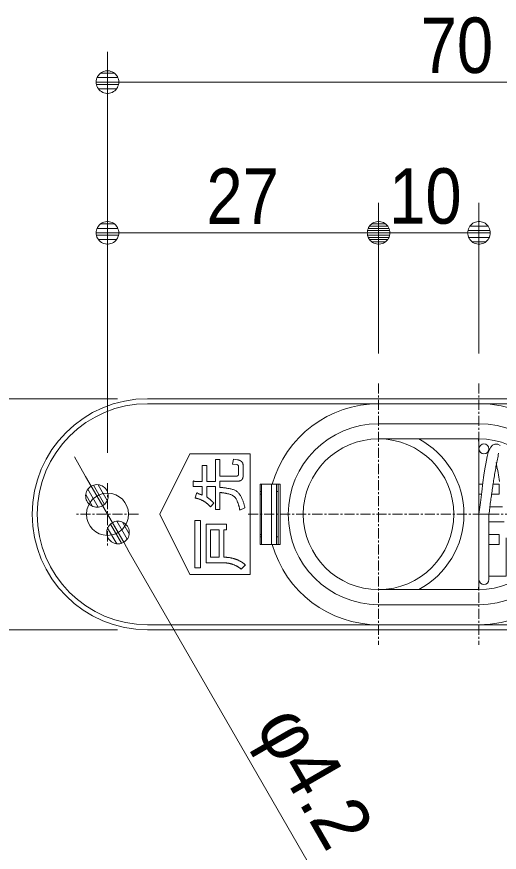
# Model space of a CAD drawing. Units: millimetres, scale not verified, with parts at other scales. Extents: x -4547 to 4547, y -2284 to 2284.
# Drawn here: x -4010.8 to -3770.5, y -220.7 to 195 of the extents above; entities that cross this region are included whole.
import ezdxf
from ezdxf.enums import TextEntityAlignment as Align

# ---------------------------------------------------------------- set-up
doc = ezdxf.new("R2010")
doc.units = ezdxf.units.MM
doc.header["$LTSCALE"] = 20
doc.linetypes.add('CHAIN1', pattern=[8, 5, -1, 1, -1])
for name, color, linetype, lineweight in [('0-1_3一般', 7, 'Continuous', 9), ('0-2_2寸法-2', 7, 'Continuous', 9), ('0-3_0', 7, 'Continuous', 9), ('0-4_2寸法-1', 7, 'Continuous', 9)]:
    doc.layers.add(name, color=color, linetype=linetype, lineweight=lineweight)
doc.styles.add('ＭＳ Ｐゴシック', font='')
doc.styles.get('ＭＳ Ｐゴシック').set_extended_font_data('MS PGothic')

# ---------------------------------------------------------------- blocks, each defined once
blk = doc.blocks.new('グループ-104')
at = {"layer": '0-1_3一般', "linetype": 'CHAIN1'}
for p, q in [((-49800, 250), (-49800, -2350)), ((-48800, 250), (-48800, -2350)), ((-52500, -740), (-52500, -1360)), ((-52190, -1050), (-52810, -1050)), ((-51100, -1050), (-47600, -1050))]:
    blk.add_line(p, q, dxfattribs=at)
at = {"layer": '0-1_3一般'}
for p, q in [((-52100, 100), (-45250, 100)), ((-45250, 50), (-52100, 50)), ((-48800, -150), (-49800, -150)), ((-48800, -300), (-49800, -300)), ((-48800, -300), (-48800, -350)), ((-48800, -350), (-48800, -1750)), ((-48700, -416.6), (-48700, -400)), ((-48607.2, -457.4), (-48604.1, -442.3)), ((-51209.4, -556.7), (-51210.1, -556.6)), ((-51193.9, -653.9), (-51193.9, -577.4)), ((-51150.2, -554.5), (-51150.1, -556.6)), ((-51150.1, -556.6), (-51150.1, -677)), ((-51193.9, -654.6), (-51193.9, -653.9)), ((-51634.4, -722.9), (-51634.1, -723.4)), ((-51187.6, -719.3), (-51189.3, -719.4)), ((-50980, -1350), (-50980, -750)), ((-50980, -750), (-50858.3, -750)), ((-50965, -825), (-50980, -825)), ((-50965, -1350), (-50965, -750)), ((-50865, -750), (-50865, -1350)), ((-50858.3, -750), (-50780, -750)), ((-50815, -1350), (-50815, -750)), ((-50800, -825), (-50815, -825)), ((-50800, -1350), (-50800, -750)), ((-50780, -750), (-50780, -1350)), ((-48762.9, -750), (-48800, -750)), ((-48600, -750), (-48662.7, -750)), ((-48600, -750), (-48600, -850)), ((-51627.1, -887.8), (-51613.2, -843.8)), ((-51622.7, -888.7), (-51627.1, -887.8)), ((-50965, -850), (-50980, -850)), ((-48775.8, -850), (-48800, -850)), ((-48600, -850), (-48675.7, -850)), ((-51439.5, -941.1), (-51474.2, -975.9)), ((-51441, -939.3), (-51439.5, -941.1)), ((-51131.4, -987.5), (-51182.3, -1008.3)), ((-48691.1, -975), (-48566, -975)), ((-48700, -1050), (-48800, -1050)), ((-48700, -1700), (-48700, -1050)), ((-51574.6, -1112.5), (-51574.6, -1582.8)), ((-48548.3, -1125), (-48700, -1125)), ((-50965, -1250), (-50980, -1250)), ((-50980, -1275), (-50965, -1275)), ((-50815, -1275), (-50800, -1275)), ((-48600, -1250), (-48700, -1250)), ((-50858.3, -1350), (-50980, -1350)), ((-50780, -1350), (-50858.3, -1350)), ((-51332.9, -1533.6), (-51337.5, -1533.4)), ((-51126.7, -1552.7), (-51168.4, -1596.7)), ((-51130.8, -1549.3), (-51126.7, -1552.7)), ((-51574.6, -1582.8), (-51629.4, -1582.8)), ((-49800, -1800), (-48800, -1800)), ((-48800, -1750), (-48800, -1800)), ((-49800, -1950), (-48800, -1950)), ((-52100, -2150), (-45250, -2150)), ((-45250, -2200), (-52100, -2200))]:
    blk.add_line(p, q, dxfattribs=at)
for points in [[(-48804.2, -300), (-48803.7, -303.1), (-48800, -350)], [(-48588.9, -365.2), (-48611.3, -352.6), (-48641.5, -351.5), (-48665.6, -363.1), (-48682.4, -381.2), (-48695.7, -405.9), (-48707, -437.2), (-48717.4, -476.1), (-48724.9, -510.3), (-48732.5, -549.7), (-48741, -598.6), (-48750.6, -660.4), (-48761.1, -735.7), (-48772.8, -826.2), (-48786, -932.1), (-48800, -1050)], [(-48700, -1050), (-48698.2, -1034.7), (-48696.3, -1019.4), (-48694.5, -1004.1), (-48692.6, -988.9), (-48690.7, -973.6), (-48688.7, -958.3), (-48686.8, -943.1), (-48684.8, -927.8), (-48682.7, -912.5), (-48680.7, -897.3), (-48678.6, -882.1), (-48676.5, -866.8), (-48674.4, -851.6), (-48672.2, -836.4), (-48670, -821.2), (-48667.8, -805.9), (-48665.6, -790.7), (-48663.3, -775.5), (-48661, -760.3), (-48658.7, -745.1), (-48656.3, -729.9), (-48653.9, -714.8), (-48651.5, -699.6), (-48649, -684.4), (-48646.5, -669.2), (-48644, -654.1), (-48641.4, -638.9), (-48638.7, -623.8), (-48636.1, -608.6), (-48633.3, -593.5), (-48630.6, -578.3), (-48627.8, -563.2), (-48625, -548.1), (-48622.1, -532.9), (-48619.2, -517.8), (-48616.2, -502.7), (-48613.3, -487.6), (-48610.2, -472.5), (-48607.2, -457.4)], [(-51634.1, -723.4), (-51555.3, -723.4), (-51555.3, -563.5), (-51511.4, -563.5), (-51511.4, -723.4), (-51423.2, -723.4), (-51423.2, -505.6), (-51379.4, -505.6), (-51379.4, -670.1), (-51212.4, -670.1)], [(-51210.1, -556.6), (-51254.1, -551.9), (-51244.9, -503.3), (-51205.5, -507.9)], [(-51193.9, -577.4), (-51193.9, -576.7), (-51194, -576), (-51194.1, -575.2), (-51194.2, -574.5), (-51194.3, -573.8), (-51194.4, -573.1), (-51194.6, -572.4), (-51194.7, -571.7), (-51194.9, -571.1), (-51195.2, -570.4), (-51195.4, -569.7), (-51195.7, -569.1), (-51196, -568.4), (-51196.3, -567.8), (-51196.6, -567.1), (-51196.9, -566.5), (-51197.3, -565.9), (-51197.7, -565.3), (-51198.1, -564.6), (-51198.5, -564), (-51199, -563.5), (-51199.4, -562.9), (-51199.9, -562.3), (-51200.4, -561.8), (-51200.9, -561.3), (-51201.4, -560.8), (-51201.9, -560.4), (-51202.5, -560), (-51203, -559.5), (-51203.6, -559.2), (-51204.2, -558.8), (-51204.8, -558.5), (-51205.4, -558.1), (-51206, -557.8), (-51206.7, -557.6), (-51207.3, -557.3), (-51208, -557.1), (-51208.7, -556.9), (-51209.4, -556.7)], [(-51205.5, -507.9), (-51203.5, -508.3), (-51201.5, -508.6), (-51199.5, -509.1), (-51197.5, -509.6), (-51195.5, -510.1), (-51193.6, -510.7), (-51191.7, -511.3), (-51189.8, -511.9), (-51187.9, -512.7), (-51186, -513.4), (-51184.1, -514.2), (-51182.3, -515.1), (-51180.5, -516), (-51178.7, -516.9), (-51176.9, -517.9), (-51175.1, -519), (-51173.3, -520), (-51171.6, -521.2), (-51169.8, -522.4), (-51168.1, -523.6), (-51166.4, -524.8), (-51164.9, -526.2), (-51163.3, -527.5), (-51161.9, -528.9), (-51160.6, -530.3), (-51159.3, -531.8), (-51158.1, -533.3), (-51157, -534.9), (-51156, -536.4), (-51155, -538.1), (-51154.2, -539.7), (-51153.4, -541.5), (-51152.7, -543.2), (-51152.1, -545), (-51151.5, -546.8), (-51151.1, -548.7), (-51150.7, -550.6), (-51150.4, -552.5), (-51150.2, -554.5)], [(-48628.6, -535.2), (-48624.7, -554.8), (-48620.9, -574.7), (-48617.2, -595), (-48613.6, -615.7), (-48610, -636.7), (-48606.5, -658), (-48603.1, -679.7), (-48599.8, -701.8), (-48596.5, -724.2)], [(-51212.4, -670.1), (-51211.7, -670), (-51211, -670), (-51210.3, -669.9), (-51209.7, -669.8), (-51209, -669.7), (-51208.3, -669.6), (-51207.7, -669.4), (-51207, -669.2), (-51206.4, -669), (-51205.7, -668.8), (-51205.1, -668.6), (-51204.5, -668.3), (-51203.9, -668), (-51203.3, -667.7), (-51202.7, -667.4), (-51202.1, -667), (-51201.5, -666.6), (-51200.9, -666.2), (-51200.3, -665.8), (-51199.7, -665.4), (-51199.2, -664.9), (-51198.7, -664.5), (-51198.2, -664), (-51197.7, -663.5), (-51197.3, -663), (-51196.9, -662.5), (-51196.5, -661.9), (-51196.1, -661.4), (-51195.8, -660.8), (-51195.5, -660.3), (-51195.2, -659.7), (-51194.9, -659.1), (-51194.7, -658.5), (-51194.5, -657.9), (-51194.3, -657.2), (-51194.2, -656.6), (-51194.1, -655.9), (-51194, -655.2), (-51193.9, -654.6)], [(-51648, -725.7), (-51647.9, -725.1), (-51647.8, -724.5), (-51647.6, -724), (-51647.5, -723.5), (-51647.3, -723), (-51647.1, -722.6), (-51646.9, -722.2), (-51646.7, -721.8), (-51646.4, -721.4), (-51646.2, -721.1), (-51645.9, -720.8), (-51645.6, -720.5), (-51645.2, -720.2), (-51644.9, -720), (-51644.5, -719.8), (-51644.1, -719.6), (-51643.7, -719.4), (-51643.3, -719.3), (-51642.8, -719.2), (-51642.4, -719.1), (-51641.9, -719.1), (-51641.4, -719.1), (-51641, -719.1), (-51640.5, -719.1), (-51640.1, -719.2), (-51639.6, -719.3), (-51639.2, -719.4), (-51638.7, -719.5), (-51638.3, -719.7), (-51637.9, -719.9), (-51637.5, -720.1), (-51637.1, -720.4), (-51636.7, -720.6), (-51636.3, -721), (-51635.9, -721.3), (-51635.5, -721.6), (-51635.1, -722), (-51634.8, -722.4), (-51634.4, -722.9)], [(-51555.3, -860), (-51555.3, -772.7), (-51648, -772.7), (-51648, -725.7)], [(-51189.3, -719.4), (-51379.4, -719.4), (-51379.4, -783.6)], [(-51150.1, -677), (-51150.1, -678.7), (-51150.2, -680.3), (-51150.4, -681.9), (-51150.7, -683.5), (-51150.9, -685.1), (-51151.3, -686.6), (-51151.7, -688.1), (-51152.1, -689.6), (-51152.6, -691.1), (-51153.2, -692.6), (-51153.8, -694), (-51154.4, -695.5), (-51155.1, -696.9), (-51155.9, -698.3), (-51156.7, -699.6), (-51157.6, -701), (-51158.5, -702.3), (-51159.5, -703.6), (-51160.5, -704.9), (-51161.6, -706.2), (-51162.7, -707.4), (-51163.9, -708.6), (-51165.1, -709.7), (-51166.3, -710.7), (-51167.5, -711.7), (-51168.8, -712.6), (-51170.1, -713.5), (-51171.4, -714.3), (-51172.7, -715.1), (-51174.1, -715.8), (-51175.5, -716.4), (-51176.9, -717), (-51178.4, -717.5), (-51179.8, -717.9), (-51181.3, -718.3), (-51182.9, -718.7), (-51184.4, -718.9), (-51186, -719.2), (-51187.6, -719.3)], [(-51379.4, -834.6), (-51379.4, -1001.4), (-51423.2, -1001.4), (-51423.2, -772.7), (-51511.4, -772.7), (-51511.4, -878.6)], [(-51379.4, -783.6), (-51373.9, -783.7), (-51368.3, -784), (-51362.5, -784.3), (-51356.5, -784.8), (-51350.3, -785.3), (-51344, -786), (-51337.5, -786.8), (-51330.8, -787.7), (-51324, -788.7), (-51316.9, -789.8), (-51309.7, -791), (-51302.4, -792.3), (-51294.8, -793.7), (-51287.1, -795.2), (-51279.2, -796.9), (-51271.2, -798.6), (-51262.9, -800.5), (-51254.9, -802.6), (-51247.2, -805.1), (-51239.7, -808), (-51232.5, -811.2), (-51225.6, -814.7), (-51219, -818.6), (-51212.7, -822.9), (-51206.6, -827.5), (-51200.9, -832.4), (-51195.4, -837.7), (-51190.2, -843.3), (-51185.3, -849.3), (-51180.7, -855.6), (-51176.3, -862.3), (-51172.2, -869.3), (-51168.5, -876.7), (-51164.9, -884.3), (-51161.6, -891.8), (-51158.4, -899.2), (-51155.4, -906.4), (-51152.5, -913.5), (-51149.9, -920.4)], [(-51474.2, -975.9), (-51477.2, -972.5), (-51480.2, -969.2), (-51483.3, -965.9), (-51486.5, -962.8), (-51489.7, -959.6), (-51492.9, -956.5), (-51496.2, -953.5), (-51499.5, -950.5), (-51502.9, -947.6), (-51506.3, -944.8), (-51509.8, -942), (-51513.4, -939.2), (-51516.9, -936.5), (-51520.6, -933.9), (-51524.3, -931.3), (-51528, -928.8), (-51531.8, -926.3), (-51535.6, -923.9), (-51539.5, -921.5), (-51543.4, -919.2), (-51547.4, -917), (-51551.3, -914.8), (-51555.3, -912.7), (-51559.4, -910.7), (-51563.4, -908.8), (-51567.5, -906.9), (-51571.6, -905.1), (-51575.7, -903.3), (-51579.9, -901.6), (-51584.1, -900), (-51588.3, -898.5), (-51592.5, -897), (-51596.7, -895.6), (-51601, -894.3), (-51605.3, -893.1), (-51609.6, -891.9), (-51613.9, -890.8), (-51618.3, -889.7), (-51622.7, -888.7)], [(-51613.2, -843.8), (-51613, -843.2), (-51612.8, -842.6), (-51612.5, -842.1), (-51612.3, -841.6), (-51612, -841.1), (-51611.7, -840.7), (-51611.4, -840.3), (-51611.1, -839.9), (-51610.8, -839.5), (-51610.4, -839.2), (-51610.1, -838.9), (-51609.7, -838.6), (-51609.3, -838.4), (-51608.9, -838.2), (-51608.5, -838), (-51608.1, -837.9), (-51607.7, -837.8), (-51607.2, -837.7), (-51606.8, -837.7), (-51606.3, -837.6), (-51605.8, -837.7), (-51605.3, -837.7), (-51604.9, -837.8), (-51604.5, -837.9), (-51604, -838), (-51603.6, -838.2), (-51603.2, -838.4), (-51602.9, -838.6), (-51602.5, -838.9), (-51602.1, -839.2), (-51601.8, -839.5), (-51601.5, -839.9), (-51601.1, -840.3), (-51600.8, -840.7), (-51600.6, -841.1), (-51600.3, -841.6), (-51600, -842.1), (-51599.8, -842.7), (-51599.5, -843.2)], [(-51599.5, -843.2), (-51599.3, -843.8), (-51598.2, -844.2), (-51597.1, -844.6), (-51596, -845), (-51594.9, -845.5), (-51593.8, -845.9), (-51592.7, -846.3), (-51591.6, -846.7), (-51590.5, -847.1), (-51589.4, -847.5), (-51588.3, -847.9), (-51587.2, -848.3), (-51586.1, -848.7), (-51585, -849.1), (-51583.9, -849.5), (-51582.8, -849.9), (-51581.7, -850.3), (-51580.6, -850.7), (-51579.5, -851.2), (-51578.4, -851.6), (-51577.3, -852), (-51576.2, -852.4), (-51575.1, -852.8), (-51574, -853.2), (-51572.9, -853.6), (-51571.8, -854), (-51570.7, -854.4), (-51569.6, -854.8), (-51568.5, -855.2), (-51567.4, -855.6), (-51566.3, -856), (-51565.2, -856.4), (-51564.1, -856.8), (-51563, -857.2), (-51561.9, -857.6), (-51560.8, -858), (-51559.7, -858.4), (-51558.6, -858.8), (-51557.5, -859.2)], [(-51557.5, -859.2), (-51556.4, -859.6), (-51555.3, -860)], [(-51511.4, -878.6), (-51509.4, -879.9), (-51507.4, -881.2), (-51505.4, -882.5), (-51503.5, -883.9), (-51501.5, -885.2), (-51499.5, -886.6), (-51497.6, -888), (-51495.6, -889.4), (-51493.7, -890.8), (-51491.8, -892.2), (-51489.9, -893.6), (-51488, -895.1), (-51486.1, -896.5), (-51484.2, -898), (-51482.3, -899.5), (-51480.5, -901), (-51478.6, -902.5), (-51476.8, -904.1), (-51474.9, -905.6), (-51473.1, -907.2), (-51471.3, -908.8), (-51469.5, -910.3), (-51467.7, -911.9), (-51466, -913.6), (-51464.2, -915.2), (-51462.5, -916.8), (-51460.7, -918.5), (-51459, -920.1), (-51457.3, -921.8), (-51455.6, -923.5), (-51454, -925.2), (-51452.3, -926.9), (-51450.6, -928.7), (-51449, -930.4), (-51447.4, -932.2), (-51445.8, -933.9), (-51444.2, -935.7), (-51442.6, -937.5), (-51441, -939.3)], [(-51322.3, -841.4), (-51328.2, -840.3), (-51334, -839.3), (-51339.6, -838.3), (-51345, -837.5), (-51350.4, -836.8), (-51355.6, -836.2), (-51360.6, -835.6), (-51365.5, -835.2), (-51370.3, -834.9), (-51374.9, -834.7), (-51379.4, -834.6)], [(-51182.3, -1008.3), (-51182.9, -1003.9), (-51183.6, -999.3), (-51184.5, -994.6), (-51185.5, -989.8), (-51186.6, -984.8), (-51187.8, -979.7), (-51189.1, -974.6), (-51190.6, -969.2), (-51192.2, -963.8), (-51193.9, -958.2), (-51195.7, -952.5), (-51197.7, -946.7), (-51199.8, -940.8), (-51202, -934.7), (-51204.3, -928.5), (-51206.8, -922.2), (-51209.4, -915.8), (-51212.2, -909.6), (-51215.2, -903.7), (-51218.5, -898), (-51222.1, -892.6), (-51225.9, -887.5), (-51229.9, -882.7), (-51234.2, -878.2), (-51238.8, -874), (-51243.6, -870), (-51248.6, -866.3), (-51253.9, -863), (-51259.5, -859.9), (-51265.2, -857), (-51271.3, -854.5), (-51277.6, -852.2), (-51284.1, -850.3), (-51290.8, -848.5), (-51297.4, -846.9), (-51303.8, -845.4), (-51310.1, -844), (-51316.3, -842.6), (-51322.3, -841.4)], [(-51149.9, -920.4), (-51147.3, -927.2), (-51145, -933.8), (-51142.8, -940.4), (-51140.8, -946.7), (-51138.9, -953), (-51137.3, -959.1), (-51135.7, -965), (-51134.4, -970.8), (-51133.2, -976.5), (-51132.2, -982.1), (-51131.4, -987.5)], [(-51629.4, -1582.8), (-51629.4, -1112.5), (-51574.6, -1112.5)], [(-51337.5, -1533.4), (-51518.2, -1533.4), (-51518.2, -1149.6), (-51314.4, -1149.6), (-51314.4, -1204.4)], [(-51314.4, -1204.4), (-51342.3, -1204.4), (-51342.3, -1478.6), (-51321.3, -1478.6)], [(-48600, -1250), (-48600, -1350), (-48700, -1350)], [(-48700, -1665), (-48528.3, -1665), (-48528.3, -1286.1)], [(-51321.3, -1478.6), (-51316, -1478.8), (-51310.7, -1479), (-51305.4, -1479.4), (-51300.1, -1479.8), (-51294.9, -1480.4), (-51289.6, -1481), (-51284.4, -1481.7), (-51279.2, -1482.5), (-51274, -1483.4), (-51268.8, -1484.4), (-51263.6, -1485.5), (-51258.5, -1486.7), (-51253.3, -1487.9), (-51248.2, -1489.3), (-51243.1, -1490.7), (-51238, -1492.2), (-51232.9, -1493.8), (-51227.8, -1495.5), (-51222.8, -1497.3), (-51217.7, -1499.2), (-51212.7, -1501.1), (-51207.8, -1503.2), (-51202.9, -1505.3), (-51198, -1507.4), (-51193.2, -1509.7), (-51188.4, -1512), (-51183.7, -1514.4), (-51179, -1516.9), (-51174.4, -1519.5), (-51169.8, -1522.1), (-51165.3, -1524.9), (-51160.8, -1527.6), (-51156.4, -1530.5), (-51152, -1533.5), (-51147.7, -1536.5), (-51143.4, -1539.6), (-51139.1, -1542.7), (-51135, -1546), (-51130.8, -1549.3)], [(-51168.4, -1596.7), (-51171.9, -1593.7), (-51175.5, -1590.8), (-51179.1, -1588), (-51182.8, -1585.2), (-51186.5, -1582.5), (-51190.2, -1579.8), (-51194, -1577.3), (-51197.8, -1574.8), (-51201.7, -1572.4), (-51205.6, -1570), (-51209.6, -1567.8), (-51213.6, -1565.6), (-51217.7, -1563.4), (-51221.8, -1561.4), (-51225.9, -1559.4), (-51230.1, -1557.5), (-51234.4, -1555.6), (-51238.6, -1553.8), (-51243, -1552.1), (-51247.3, -1550.5), (-51251.7, -1549), (-51256.2, -1547.5), (-51260.6, -1546.1), (-51265, -1544.7), (-51269.5, -1543.5), (-51273.9, -1542.3), (-51278.4, -1541.2), (-51282.9, -1540.1), (-51287.4, -1539.2), (-51291.9, -1538.3), (-51296.4, -1537.4), (-51300.9, -1536.7), (-51305.4, -1536), (-51310, -1535.4), (-51314.6, -1534.9), (-51319.1, -1534.5), (-51323.7, -1534.1), (-51328.3, -1533.8), (-51332.9, -1533.6)], [(-48800, -1750), (-48803.7, -1796.9), (-48804.2, -1800)]]:
    blk.add_lwpolyline(points, dxfattribs=at)
for points in [[(-51080, -1650), (-51080, -450), (-51680, -450), (-51980, -1050), (-51680, -1650)], [(-51386.2, -1478.6), (-51386.2, -1204.4), (-51474.4, -1204.4), (-51474.4, -1478.6)]]:
    blk.add_lwpolyline(points, close=True, dxfattribs=at)
for centre, radius in [((-48750, -400), 50), ((-52500, -1050), 210)]:
    blk.add_circle(centre, radius, dxfattribs=at)
for centre, radius, start, end in [((-52100, -1050), 1150, 90, 270), ((-52100, -1050), 1100, 90, 270), ((-49800, -1050), 1100, 90, 164.17338), ((-48800, -1050), 1100, 270, 90), ((-49800, -1050), 900, 90, 270), ((-48800, -1050), 900, 270, 90), ((-49800, -1050), 750, 90, 270), ((-49800, -1050), 750, 270, 90), ((-49800, -1050), 850, 0, 61.92751), ((-48800, -1050), 750, 270, 90), ((-49800, -1050), 850, 298.07249, 0), ((-49800, -1050), 1100, 195.82662, 270), ((-48750, -1700), 50, 180, 0)]:
    blk.add_arc(centre, radius, start, end, dxfattribs=at)
blk = doc.blocks.new('_Dot')
at = {"layer": '0-3_0'}
for p, q in [((-10, 0), (-20, 0)), ((9.78, 2), (-9.78, 2)), ((7.99, 6), (-7.99, 6)), ((9.16, -3.98), (-9.16, -3.98)), ((6, -7.98), (-6, -7.98))]:
    blk.add_line(p, q, dxfattribs=at)
for points in [[(10, 0), (9.92, 1.25), (9.69, 2.49), (9.3, 3.68), (8.76, 4.82), (8.09, 5.88), (7.29, 6.85), (6.37, 7.71), (5.36, 8.44), (4.26, 9.05), (3.09, 9.51), (1.87, 9.82), (0.63, 9.98), (-0.63, 9.98), (-1.87, 9.82), (-3.09, 9.51), (-4.26, 9.05), (-5.36, 8.44), (-6.37, 7.71), (-7.29, 6.85), (-8.09, 5.88), (-8.76, 4.82), (-9.3, 3.68), (-9.69, 2.49), (-9.92, 1.25), (-10, 0), (0, 0)], [(-10, 0), (-9.92, -1.25), (-9.69, -2.49), (-9.3, -3.68), (-8.76, -4.82), (-8.09, -5.88), (-7.29, -6.85), (-6.37, -7.71), (-5.36, -8.44), (-4.26, -9.05), (-3.09, -9.51), (-1.87, -9.82), (-0.63, -9.98), (0.63, -9.98), (1.87, -9.82), (3.09, -9.51), (4.26, -9.05), (5.36, -8.44), (6.37, -7.71), (7.29, -6.85), (8.09, -5.88), (8.76, -4.82), (9.3, -3.68), (9.69, -2.49), (9.92, -1.25), (10, 0), (0, 0)]]:
    blk.add_lwpolyline(points, close=True, dxfattribs=at)

msp = doc.modelspace()

# ---------------------------------------------------------------- linework, layer by layer
at = {"layer": '0-2_2寸法-2'}
for p, q in [((-3976.5, -33.66), (-3982.13, -23.91)), ((-3970.87, -43.41), (-3960.37, -61.59)), ((-3954.75, -71.34), (-3861.57, -232.73))]:
    msp.add_line(p, q, dxfattribs=at)
at = {"layer": '0-4_2寸法-1'}
for p, q in [((-3965.62, 102.5), (-3965.62, 177.5)), ((-3626.88, 162.5), (-3954.37, 162.5)), ((-3965.62, -22), (-3965.62, 102.5)), ((-3830.62, 27.5), (-3830.62, 102.5)), ((-3830.62, 27.5), (-3830.62, 102.5)), ((-3780.62, 27.5), (-3780.62, 102.5)), ((-3841.88, 87.5), (-3954.37, 87.5)), ((-3819.37, 87.5), (-3791.88, 87.5)), ((-3960.62, 5), (-4118.13, 5)), ((-3960.62, -110), (-4118.13, -110))]:
    msp.add_line(p, q, dxfattribs=at)

# ---------------------------------------------------------------- block references
at = {"layer": '0-1_3一般', "xscale": 0.05, "yscale": 0.05}
msp.add_blockref('グループ-104', (-1340.62, 0), dxfattribs=at)
at = {"layer": '0-2_2寸法-2', "xscale": 0.5627563, "yscale": 0.5627563}
for p, rotation in [((-3970.87, -43.41), 300), ((-3960.37, -61.59), 120)]:
    msp.add_blockref('_Dot', p, dxfattribs=dict(at, rotation=rotation))
at = {"layer": '0-4_2寸法-1', "xscale": 0.5627563, "yscale": 0.5627563, "rotation": 180}
for p in [(-3965.62, 162.5), (-3965.62, 87.5), (-3830.62, 87.5)]:
    msp.add_blockref('_Dot', p, dxfattribs=at)
at = {"layer": '0-4_2寸法-1', "xscale": 0.5627563, "yscale": 0.5627563}
for p in [(-3830.62, 87.5), (-3780.62, 87.5)]:
    msp.add_blockref('_Dot', p, dxfattribs=at)

# ---------------------------------------------------------------- texts
at = {"layer": '0-2_2寸法-2', "style": 'ＭＳ Ｐゴシック'}
msp.add_text('φ4.2', height=27.51, rotation=300, dxfattribs=at).set_placement((-3899.63, -162.13), align=Align.BOTTOM_LEFT)
at = {"layer": '0-4_2寸法-1', "style": 'ＭＳ Ｐゴシック', "width": 0.9}
for s, p in [('70', (-3809.65, 158.78)), ('27', (-3916.35, 83.71)), ('10', (-3825.36, 83.78))]:
    msp.add_text(s, height=27.57, dxfattribs=at).set_placement(p, align=Align.BOTTOM_LEFT)

doc.saveas('drawing.dxf')
